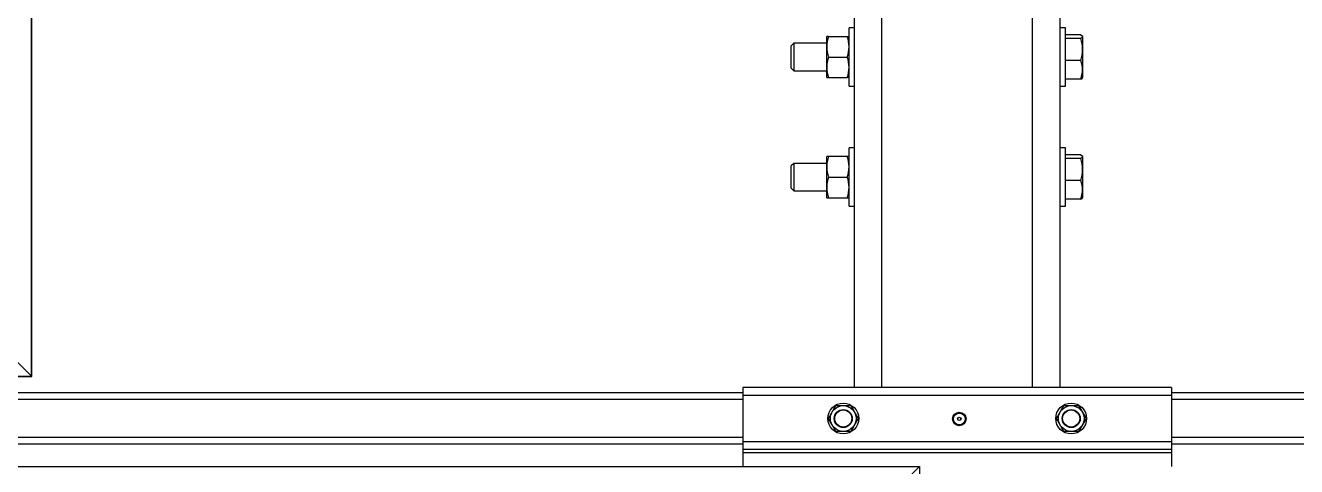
# Model space of a CAD drawing. Header units: feet. Extents: x -21 to 5170, y -254 to 1413.
# Drawn here: x 4942.13 to 4973.28, y 29.77 to 40.57 of the extents above; entities that cross this region are included whole.
import ezdxf

# ---------------------------------------------------------------- set-up
doc = ezdxf.new("R2010")
doc.units = ezdxf.units.FT
doc.header["$MEASUREMENT"] = 0
doc.layers.add('E-ARRY-TABL', color=9, linetype='Continuous')

msp = doc.modelspace()

# ---------------------------------------------------------------- linework, layer by layer
at = {"layer": 'E-ARRY-TABL'}
for p, q in [((4942.28292, 31.98317), (4942.28292, 59.68928)), ((4942.28922, 31.97687), (4942.28922, 59.69558)), ((4962.44828, 31.70174), (4962.44828, 41.05681)), ((4963.12025, 31.70174), (4963.12025, 41.05681)), ((4966.81608, 31.70174), (4966.81608, 41.05681)), ((4967.48805, 31.70174), (4967.48805, 41.05681)), ((4962.44828, 40.51083), (4962.31809, 40.51083)), ((4962.31809, 39.0829), (4962.31809, 40.51083)), ((4967.61824, 40.51083), (4967.48805, 40.51083)), ((4967.61824, 39.0829), (4967.61824, 40.51083)), ((4961.81713, 40.30084), (4961.77211, 40.30084)), ((4961.77211, 39.29289), (4961.77211, 40.30084)), ((4961.81713, 40.30084), (4962.31809, 40.30084)), ((4967.99321, 40.33846), (4967.61824, 40.33846)), ((4967.99321, 40.25206), (4967.61824, 40.25206)), ((4968.03822, 40.29526), (4968.03822, 39.29297)), ((4968.03954, 40.18215), (4968.03822, 40.18215)), ((4960.96155, 40.13285), (4960.89856, 40.06985)), ((4960.89856, 39.52388), (4960.89856, 40.06985)), ((4961.77211, 40.13285), (4960.96155, 40.13285)), ((4960.96155, 40.13285), (4960.96155, 39.46088)), ((4968.03822, 40.13042), (4968.03954, 40.13042)), ((4968.03954, 40.12964), (4968.03822, 40.12964)), ((4968.03822, 40.06173), (4968.03954, 40.06173)), ((4968.03954, 40.05809), (4968.03822, 40.05809)), ((4968.03822, 40.00635), (4968.03954, 40.00635)), ((4968.03954, 40.00557), (4968.03822, 40.00557)), ((4968.03822, 39.93766), (4968.03954, 39.93766)), ((4961.81713, 39.79686), (4962.27308, 39.79686)), ((4967.99321, 39.71047), (4967.61824, 39.71047)), ((4960.89856, 39.52388), (4960.96155, 39.46088)), ((4960.96155, 39.46088), (4961.77211, 39.46088)), ((4961.77211, 39.29289), (4962.27308, 39.29289)), ((4962.31809, 39.29289), (4962.27308, 39.29289)), ((4967.99321, 39.25527), (4967.61824, 39.25527)), ((4962.31809, 39.0829), (4962.44828, 39.0829)), ((4967.48805, 39.0829), (4967.61824, 39.0829)), ((4962.44828, 37.57097), (4962.31809, 37.57097)), ((4962.31809, 36.14304), (4962.31809, 37.57097)), ((4967.61824, 37.57097), (4967.48805, 37.57097)), ((4967.61824, 36.14304), (4967.61824, 37.57097)), ((4967.99321, 37.39859), (4967.61824, 37.39859)), ((4960.96155, 37.19299), (4960.89856, 37.12999)), ((4960.89856, 36.58401), (4960.89856, 37.12999)), ((4961.77211, 37.19299), (4960.96155, 37.19299)), ((4960.96155, 37.19299), (4960.96155, 36.52102)), ((4962.31809, 37.36098), (4961.77211, 37.36098)), ((4961.77211, 36.35303), (4961.77211, 37.36098)), ((4967.99321, 37.31219), (4967.61824, 37.31219)), ((4968.03822, 37.35539), (4968.03822, 36.35311)), ((4968.03954, 37.24229), (4968.03822, 37.24229)), ((4968.03822, 37.19056), (4968.03954, 37.19056)), ((4968.03954, 37.18978), (4968.03822, 37.18978)), ((4968.03822, 37.12187), (4968.03954, 37.12187)), ((4968.03954, 37.11822), (4968.03822, 37.11822)), ((4961.81713, 36.857), (4962.27308, 36.857)), ((4967.99321, 36.7706), (4967.61824, 36.7706)), ((4968.03822, 37.06649), (4968.03954, 37.06649)), ((4968.03954, 37.06571), (4968.03822, 37.06571)), ((4968.03822, 36.9978), (4968.03954, 36.9978)), ((4960.89856, 36.58401), (4960.96155, 36.52102)), ((4960.96155, 36.52102), (4961.77211, 36.52102)), ((4961.77211, 36.35303), (4962.31809, 36.35303)), ((4962.31809, 36.14304), (4962.44828, 36.14304)), ((4967.48805, 36.14304), (4967.61824, 36.14304)), ((4967.99321, 36.31541), (4967.61824, 36.31541)), ((4941.84003, 32.42607), (4942.28292, 31.98317)), ((4914.57052, 31.97687), (4942.28922, 31.97687)), ((4914.57681, 31.98317), (4942.28292, 31.98317)), ((4942.28292, 31.98317), (4942.28922, 31.97687)), ((4959.71841, 31.57575), (4938.4464, 31.57575)), ((4970.21792, 31.70174), (4959.71841, 31.70174)), ((4959.71841, 31.70174), (4959.71841, 29.76983)), ((4970.21792, 31.51275), (4959.71841, 31.51275)), ((4970.21792, 31.70174), (4970.21792, 29.76983)), ((4991.48993, 31.57575), (4970.21792, 31.57575)), ((4959.71841, 31.40776), (4938.4464, 31.40776)), ((4961.81158, 30.94578), (4961.99344, 31.26076)), ((4961.99344, 31.26076), (4962.35715, 31.26076)), ((4962.35715, 31.26076), (4962.53901, 30.94578)), ((4967.39732, 30.94578), (4967.57918, 31.26076)), ((4967.57918, 31.26076), (4967.76104, 31.26076)), ((4967.76104, 31.26076), (4967.94289, 31.26076)), ((4967.94289, 31.26076), (4968.12475, 30.94578)), ((4991.48993, 31.40776), (4970.21792, 31.40776)), ((4961.90251, 30.78828), (4961.81158, 30.94578)), ((4962.53901, 30.94578), (4962.35715, 30.63079)), ((4965.05741, 30.94578), (4965.05703, 30.95398)), ((4967.57918, 30.63079), (4967.39732, 30.94578)), ((4968.12475, 30.94578), (4967.94289, 30.63079)), ((4961.99344, 30.63079), (4961.90251, 30.78828)), ((4962.1753, 30.63079), (4961.99344, 30.63079)), ((4962.35715, 30.63079), (4962.1753, 30.63079)), ((4967.94289, 30.63079), (4967.57918, 30.63079)), ((4959.71841, 30.4838), (4938.4464, 30.4838)), ((4959.71841, 30.31581), (4938.4464, 30.31581)), ((4970.21792, 30.3788), (4959.71841, 30.3788)), ((4991.48993, 30.4838), (4970.21792, 30.4838)), ((4991.48993, 30.31581), (4970.21792, 30.31581)), ((4970.21792, 30.18981), (4959.71841, 30.18981)), ((4970.21792, 30.10582), (4959.71841, 30.10582)), ((4874.50438, 29.76983), (4964.04421, 29.76983)), ((4964.04421, 29.76983), (4963.62423, 29.34985)), ((4964.04421, 29.76983), (4964.04421, -14.24412))]:
    msp.add_line(p, q, dxfattribs=at)
at = {"layer": 'E-ARRY-TABL', "flags": 128}
for points in [[(4967.99321, 40.33846), (4968.02587, 40.31729), (4968.03504, 40.30635), (4968.03822, 40.29526)], [(4968.03822, 40.29526), (4968.03798, 40.29218), (4968.02459, 40.27209), (4967.99321, 40.25206)], [(4967.99321, 39.25527), (4968.02587, 39.27644), (4968.03504, 39.28738), (4968.03822, 39.29847)], [(4967.99321, 37.39859), (4968.02587, 37.37743), (4968.03504, 37.36648), (4968.03822, 37.35539)], [(4968.03822, 37.35539), (4968.03798, 37.35232), (4968.02459, 37.33223), (4967.99321, 37.31219)], [(4967.99321, 36.31541), (4968.02587, 36.33658), (4968.03504, 36.34752), (4968.03822, 36.35861)], [(4965.04682, 30.90362), (4965.05062, 30.91162), (4965.05741, 30.94578)]]:
    msp.add_lwpolyline(points, dxfattribs=at)
at = {"layer": 'E-ARRY-TABL'}
for centre, radius in [((4962.1753, 30.94578), 0.37798), ((4962.1753, 30.94578), 0.31499), ((4962.1753, 30.94578), 0.22066), ((4962.1753, 30.94578), 0.20999), ((4967.76104, 30.94578), 0.37798), ((4967.76104, 30.94578), 0.31499), ((4967.76104, 30.94578), 0.22066), ((4967.76104, 30.94578), 0.20999), ((4965.01937, 30.9354), 0.16589), ((4965.01937, 30.9354), 0.14489), ((4965.01937, 30.9354), 0.042)]:
    msp.add_circle(centre, radius, dxfattribs=at)
for centre, radius, start, end in [((4962.5602, 40.03809), 0.78816, 160.526306, 179.217536), ((4961.53, 40.03809), 0.78816, 0.782464, 19.473694), ((4967.15267, 39.9732), 0.88559, 0.521675, 18.353897), ((4962.56612, 40.06067), 0.79409, 180.852905, 199.403253), ((4961.52409, 40.06067), 0.79409, 340.596747, 359.147095), ((4967.16123, 39.9879), 0.87701, 341.558225, 359.566203), ((4962.56968, 39.53242), 0.79766, 160.638666, 179.105176), ((4961.52052, 39.53242), 0.79766, 0.894824, 19.361334), ((4967.39599, 39.4741), 0.64229, 0.782343, 21.59254), ((4962.56455, 39.55642), 0.79252, 180.834408, 199.42175), ((4961.52565, 39.55642), 0.79252, 340.57825, 359.165592), ((4967.36959, 39.49686), 0.66878, 338.823834, 358.801283), ((4962.5602, 37.09823), 0.78816, 160.526306, 179.217536), ((4962.56612, 37.12081), 0.79409, 180.852905, 199.403253), ((4961.53, 37.09823), 0.78816, 0.782464, 19.473694), ((4961.52409, 37.12081), 0.79409, 340.596747, 359.147095), ((4967.15267, 37.03334), 0.88559, 0.521675, 18.353897), ((4962.56968, 36.59256), 0.79766, 160.638666, 179.105176), ((4961.52052, 36.59256), 0.79766, 0.894824, 19.361334), ((4967.16123, 37.04804), 0.87701, 341.558225, 359.566203), ((4967.39599, 36.53424), 0.64229, 0.782343, 21.59254), ((4962.56455, 36.61655), 0.79252, 180.834408, 199.42175), ((4961.52565, 36.61655), 0.79252, 340.57825, 359.165592), ((4967.36959, 36.557), 0.66878, 338.823834, 358.801283)]:
    msp.add_arc(centre, radius, start, end, dxfattribs=at)

doc.saveas('drawing.dxf')
